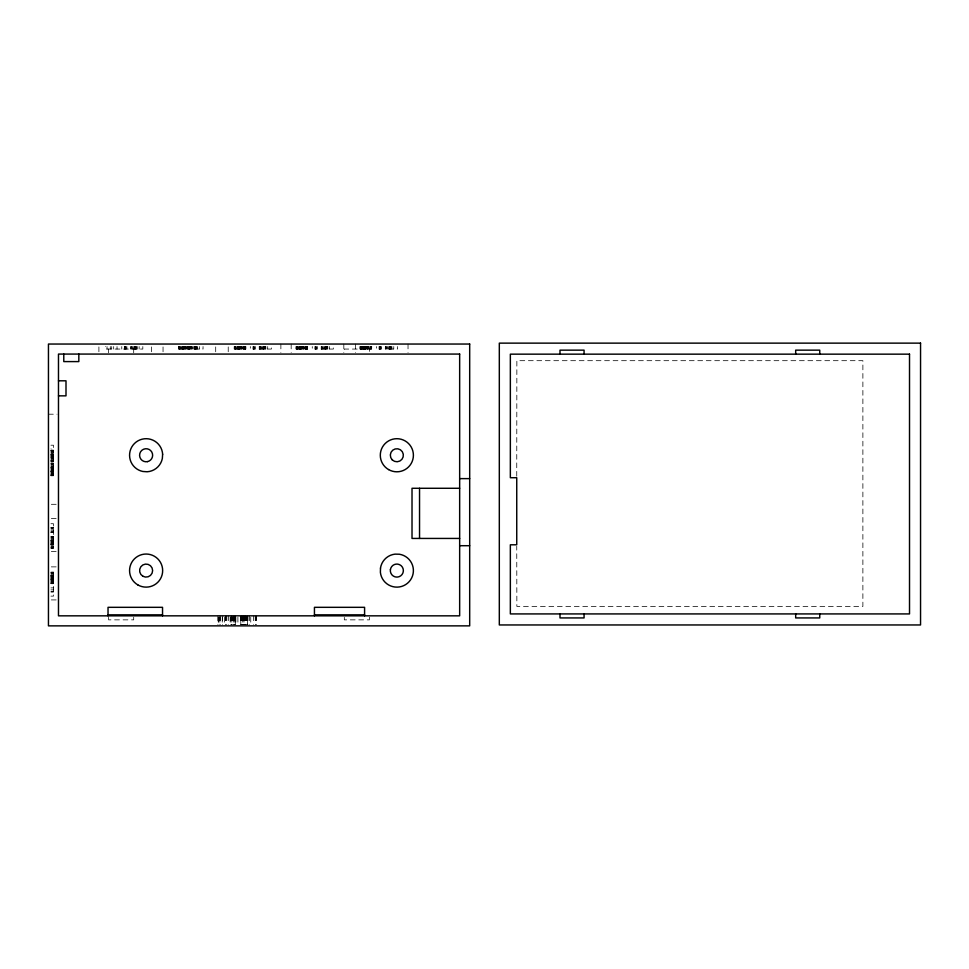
<?xml version="1.0" encoding="UTF-8"?>
<svg xmlns="http://www.w3.org/2000/svg" width="969" height="969" viewBox="0 0 969 969"><rect width="100%" height="100%" fill="white"/><g stroke="black" fill="none" stroke-linecap="round" stroke-linejoin="round"><path stroke-width="0.73" stroke-dasharray="4.84 3.63" d="M516.743 476.215L516.865 360.686L862.882 360.686L862.882 606.4L516.865 606.4L516.743 546.298M190.954 349.058L190.954 346.551L190.857 349.058L203.042 349.058L203.042 346.551M259.195 349.058L271.381 349.058L271.381 346.551M321.139 349.058L333.324 349.058L333.324 346.551M385.371 349.058L385.371 346.551L385.274 349.058L397.46 349.058L397.46 346.551M48.45 414.199L57.05 414.199M50.957 445.207L53.465 445.207L53.465 448.901L50.957 448.901M50.957 450.173L53.465 450.173L53.465 461.983L50.957 461.983L53.465 461.801M50.957 450.282L53.465 450.282M50.957 450.512L53.465 450.633M50.957 450.876L53.465 450.924M50.957 451.348L53.465 451.384M50.957 452.014L53.465 451.966M50.957 452.753L53.465 452.814M50.957 453.783L53.465 453.722M50.957 454.195L53.465 454.195M50.957 454.497L53.465 454.582M50.957 454.861L53.465 454.861M50.957 454.933L53.465 454.994M50.957 455.188L53.465 455.188M50.957 455.624L53.465 455.624M50.957 456.217L53.465 456.242M50.957 456.532L53.465 456.532M50.957 457.041L53.465 457.089M50.957 457.211L53.465 457.211M50.957 457.707L53.465 457.634M50.957 458.107L53.465 457.986M50.957 458.846L53.465 458.749M50.957 459.742L53.465 459.742M50.957 460.299L53.465 460.299M50.957 460.541L53.465 460.541M50.957 460.844L53.465 460.844M50.957 461.171L53.465 461.268M50.957 461.632L53.465 461.583M50.957 463.146L53.465 463.146M50.957 463.448L53.465 463.448M50.957 463.957L53.465 463.957M50.957 464.66L53.465 464.66M50.957 465.568L53.465 465.568M50.957 466.67L53.465 466.67M50.957 467.058L53.465 467.01M50.957 467.373L53.465 467.373M50.957 467.639L53.465 467.639M50.957 467.966L53.465 467.966M50.957 468.415L53.465 468.415M50.957 468.899L53.465 468.899M50.957 469.456L53.465 469.456M53.465 470.801L50.957 470.837L53.465 470.861M50.957 471.164L53.465 471.164M50.957 471.273L53.465 471.346M50.957 471.54L53.465 471.528M50.957 471.976L53.465 471.976M50.957 472.085L53.465 472.085M50.957 473.017L53.465 473.017M50.957 473.151L53.465 473.151M50.957 474.047L53.465 473.889M50.957 474.616L53.465 474.616M50.957 474.762L53.465 474.762M50.957 475.173L53.465 475.173M50.957 475.282L53.465 475.282M50.957 475.561L53.465 475.622M50.957 475.791L53.465 475.767L53.465 463.049M51.321 504.304L57.05 504.304M51.321 518.367L57.05 518.367M50.957 523.72L53.465 523.72L53.465 548.175L50.957 548.175M50.957 527.669L53.465 527.669M50.957 527.851L53.465 527.851M50.957 528.02L53.465 528.02M50.957 528.88L53.465 528.88M50.957 530.104L53.465 530.104M50.957 531.254L53.465 531.254M50.957 532.066L53.465 532.066M50.957 532.381L53.465 532.381M50.957 532.538L53.465 532.538M53.465 536.39L50.957 536.39L53.465 536.572M50.957 536.862L53.465 536.862M50.957 537.335L53.465 537.335M50.957 538.001L53.465 538.001M50.957 538.849L53.465 538.849M50.957 539.842L53.465 539.842M50.957 540.242L53.465 540.242M50.957 540.436L53.465 540.436M50.957 540.702L53.465 540.702M50.957 541.029L53.465 541.029M50.957 541.405L53.465 541.405M50.957 541.841L53.465 541.841M50.957 542.325L53.465 542.325M50.957 542.81L53.465 542.81M50.957 543.246L53.465 543.246M50.957 543.645L53.465 543.621M50.957 543.948L53.465 543.948M50.957 544.215L53.465 544.215M50.957 544.517L53.465 544.408M50.957 544.554L53.465 544.554M50.957 544.808L53.465 544.808M50.957 545.801L53.465 545.801M50.957 546.649L53.465 546.649M50.957 547.315L53.465 547.315M50.957 547.788L53.465 547.788M50.957 548.079L53.465 548.079M51.321 551.409L58.479 551.409M51.321 566.877L58.479 566.877M50.957 572.134L53.465 572.025L53.465 596.129L50.957 596.129M50.957 572.413L53.465 572.461M50.957 572.849L53.465 572.849M50.957 574.229L53.465 574.229M50.957 575.223L53.465 575.223M50.957 575.586L53.465 575.586M50.957 575.768L53.465 575.768M50.957 575.913L53.465 575.913M50.957 576.119L53.465 576.083M50.957 576.47L53.465 576.47M50.957 576.93L53.465 576.894M50.957 577.088L53.465 577.088M50.957 577.839L53.465 577.839M50.957 577.936L53.465 577.936M50.957 578.445L53.465 578.445M50.957 578.735L53.465 578.784M50.957 579.196L53.465 579.196M50.957 579.365L53.465 579.389M50.957 579.753L53.465 579.656M50.957 579.874L53.465 579.874M50.957 580.383L53.465 580.383M50.957 580.722L53.465 580.722M50.957 581.388L53.465 581.388M50.957 581.63L53.465 581.63M50.957 582.236L53.465 582.236M50.957 582.381L53.465 582.381M50.957 582.975L53.465 582.89M50.957 583.181L53.465 583.181M50.957 583.399L53.465 583.362M50.957 587.892L53.465 587.856M50.957 589.867L53.465 589.867M50.957 591.744L53.465 591.744M50.957 591.998L53.465 591.998M51.321 599.92L58.479 599.92M244.527 619.857L245.254 619.857M408.034 344.043L408.034 352.643M393.765 346.551L393.765 349.058M391.924 346.551L391.924 349.058M391.343 346.551L391.258 349.058M390.689 346.551L390.701 349.058M390.228 346.551L390.241 349.058M389.865 346.551L389.95 349.058M389.599 346.551L389.586 349.058M389.405 346.551L389.393 349.058M389.284 346.551L389.284 349.058M388.726 346.551L388.726 349.058M387.685 346.551L387.685 349.058M386.813 346.551L386.825 349.058M386.147 346.551L386.147 349.058M385.662 346.551L385.662 349.058M381.507 346.551L381.507 349.058L376.408 349.058L376.408 346.551M380.03 346.551L380.03 349.058M379.703 346.551L379.703 349.058M379.485 346.551L379.485 349.058M379.049 346.551L379.049 349.058M371.757 346.551L371.636 349.058L344.322 349.058L344.322 352.825M371.357 346.551L371.321 349.058M370.921 346.551L370.921 349.058M369.54 346.551L369.395 352.825M369.395 617.18L369.395 619.857L344.322 619.857L344.322 617.18M368.547 346.551L368.547 349.058M368.196 346.551L368.196 349.058M368.002 346.551L368.002 349.058M367.857 346.551L367.857 349.058M367.699 346.551L367.699 349.058M366.851 346.551L366.876 349.058M366.694 346.551L366.694 349.058M365.943 346.551L365.943 349.058M365.834 346.551L365.834 349.058M365.337 346.551L365.337 349.058M365.047 346.551L364.998 349.058M364.586 346.551L364.586 349.058M364.392 346.551L364.405 349.058M364.114 346.551L364.114 349.058M364.029 346.551L364.017 349.058M363.896 346.551L363.896 349.058M363.399 346.551L363.399 349.058M363.06 346.551L363.06 349.058M362.382 346.551L362.382 349.058M362.152 346.551L362.152 349.058M361.546 346.551L361.546 349.058M361.389 346.551L361.389 349.058M360.892 346.551L360.892 349.058M360.807 346.551L360.807 349.058M360.601 346.551L360.601 349.058M360.42 346.551L360.383 349.058M360.129 346.551L360.141 349.058M360.044 346.551L360.044 349.058M355.381 344.043L355.381 352.643M343.825 344.043L343.825 352.643M329.63 346.551L329.63 349.058M327.788 346.551L327.788 349.058M326.093 346.551L326.105 349.058M325.814 346.551L325.814 349.058M325.729 346.551L325.741 349.058M325.463 346.551L325.463 349.058M325.269 346.551L325.269 349.058M325.112 346.551L325.112 349.058M324.603 346.551L324.591 349.058M323.549 346.551L323.561 349.058M322.689 346.551L322.689 349.058M322.011 346.551L322.011 349.058M321.526 346.551L321.526 349.058M321.236 346.551L321.236 349.058M317.372 346.551L317.372 349.058L312.272 349.058L312.272 346.551M316.5 346.551L316.572 349.058M315.894 346.551L315.894 349.058M315.567 346.551L315.567 349.058M315.349 346.551L315.349 349.058M314.925 346.551L314.925 349.058M307.633 346.551L307.633 349.058L295.872 349.058L295.872 346.551M307.512 346.551L307.512 349.058M307.294 346.551L307.221 349.058L307.161 346.551M306.882 346.551L306.882 349.058M306.773 346.551L306.773 349.058M306.458 346.551L306.458 349.058M306.143 346.551L306.143 349.058M305.889 346.551L305.889 349.058M305.332 346.551L305.332 349.058M305.138 346.551L305.138 349.058M304.218 346.551L304.314 349.058M303.806 346.551L303.806 349.058M303.624 346.551L303.624 349.058M303.273 346.551L303.152 349.058L303.091 346.551M302.837 346.551L302.837 349.058M302.534 346.551L302.401 349.058M301.843 346.551L301.734 349.058L301.577 346.551M301.032 346.551L301.032 349.058M300.899 346.551L300.862 349.058M300.402 346.551L300.499 349.058M300.208 346.551L300.281 349.058M300.075 346.551L299.918 349.058M299.821 346.551L299.821 349.058M299.276 346.551L299.276 349.058M299.106 346.551L299.106 349.058M298.295 346.551L298.113 349.058M297.786 346.551L297.786 349.058M297.519 346.551L297.519 349.058M297.301 346.551L297.301 349.058M297.071 346.551L296.914 349.058M296.562 346.551L296.684 349.058M295.969 346.551L295.993 349.058M291.172 344.043L291.172 352.643M280.877 344.043L280.877 352.643M267.686 346.551L267.686 349.058M265.845 346.551L265.845 349.058M265.264 346.551L265.264 349.058M265.191 346.551L265.179 349.058M264.622 346.551L264.61 349.058M264.162 346.551L264.149 349.058M263.871 346.551L263.798 349.058M263.52 346.551L263.52 349.058M263.326 346.551L263.326 349.058M263.168 346.551L263.168 349.058M262.66 346.551L262.647 349.058M261.618 346.551L261.606 349.058M260.067 346.551L260.067 349.058M259.583 346.551L259.583 349.058M259.195 346.551L259.292 349.058M256.3 615.836L256.228 624.436M256.046 615.836L255.937 624.436M255.428 346.551L255.428 349.058L250.329 349.058L250.329 346.551M255.174 615.836L255.295 624.436M254.629 346.551L254.556 349.058M253.951 346.551L253.951 349.058M253.624 346.551L253.624 349.058M253.406 346.551L253.406 349.058M253.466 615.836L253.466 624.436M252.982 346.551L252.982 349.058M250.753 617.277L250.753 624.436M249.408 615.836L249.408 624.436M248.003 615.836L247.967 624.436M247.446 624.436L247.446 615.836L247.228 624.436M246.998 615.836L246.998 624.436M246.598 615.836L246.514 624.436M245.823 346.551L245.823 349.058L234.013 349.058L234.013 346.551M245.714 346.551L245.714 349.058M245.654 615.836L245.775 624.436M245.254 615.836L245.278 624.436M245.06 346.551L245.121 349.058M245.121 615.836L245.121 624.436M244.891 615.836L244.891 624.436M244.6 346.551L244.648 349.058M244.527 615.836L244.527 624.436M244.031 346.551L244.031 349.058M244.091 615.836L244.103 624.436M243.97 346.551L243.97 349.058M243.97 617.277L243.97 624.436M243.522 615.836L243.522 624.436M243.231 346.551L243.231 349.058M243.304 615.836L243.304 624.436M243.171 346.551L243.171 349.058M243.098 615.836L243.134 624.436M242.747 617.277L242.747 624.436M242.395 615.836L242.492 624.436M242.202 346.551L242.274 349.058M242.032 615.836L242.105 624.436M241.79 346.551L241.79 349.058M241.971 615.836L241.971 624.436M241.487 346.551L241.414 349.058L241.366 346.551M241.196 615.836L241.172 624.436M241.136 346.551L241.063 349.058M241.039 615.836L241.039 624.436M240.809 346.551L240.809 349.058M240.857 615.836L240.809 624.436L240.76 617.277M240.373 346.551L240.373 349.058M239.779 346.551L239.779 349.058M239.755 346.551L239.755 349.058M239.464 346.551L239.464 349.058M238.955 346.551L238.955 349.058L238.786 346.551M238.41 346.551L238.362 349.058L238.289 346.551M237.986 346.551L238.011 349.058M237.889 346.551L237.889 349.058M237.902 617.277L237.902 624.436M237.248 346.551L237.151 349.058M236.254 346.551L236.254 349.058M235.855 617.277L235.855 624.436M235.697 346.551L235.697 349.058M235.443 346.551L235.443 349.058M235.322 615.836L235.322 624.436L235.176 615.836M235.152 346.551L235.152 349.058M234.97 615.836L234.946 624.436M234.728 346.551L234.813 349.058M234.559 615.836L234.559 624.436M234.413 346.551L234.365 349.058M234.207 346.551L234.183 349.058M234.232 617.277L234.232 624.436M233.989 615.836L234.086 624.436M233.541 615.836L233.541 624.436M233.19 617.277L233.19 624.436M233.02 615.836L233.02 624.436M232.136 615.836L232.185 624.436M231.639 615.836L231.639 624.436M231.446 615.836L231.446 624.436M231.155 617.277L231.155 624.436M230.792 615.836L230.792 624.436M230.174 617.277L230.174 624.436M228.369 615.836L228.26 624.436M228.224 346.914L228.224 352.643M226.782 615.836L226.782 624.436M225.983 615.836L225.983 624.436M225.571 615.836L225.438 624.436M224.602 617.277L224.602 624.436M222.47 615.836L222.47 624.436M222.264 617.277L222.264 624.436M220.617 615.836L220.617 624.436M219.866 617.277L219.866 624.436M219.188 615.836L219.188 624.436M218.388 617.277L218.388 624.436M218.243 617.277L218.243 624.436M217.88 615.836L217.88 624.436M215.699 346.914L215.699 354.073M199.348 346.551L199.348 349.058M197.519 346.551L197.519 349.058M196.84 346.551L196.852 349.058M196.283 346.551L196.283 349.058M195.823 346.551L195.811 349.058M195.459 346.551L195.459 349.058M195.181 346.551L195.181 349.058M194.987 346.551L194.987 349.058M194.866 346.551L194.866 349.058M194.321 346.551L194.309 349.058M193.279 346.551L193.267 349.058M192.419 346.551L192.407 349.058M191.729 346.551L191.741 349.058M191.244 346.551L191.244 349.058M190.106 346.551L190.106 349.058L178.296 349.058L178.332 346.551M189.997 346.551L189.997 349.058M189.355 346.551L189.403 349.058M188.894 346.551L188.931 349.058M188.313 346.551L188.313 349.058M188.265 346.551L188.265 349.058M187.526 346.551L187.526 349.058M187.465 346.551L187.465 349.058M186.496 346.551L186.557 349.058M186.084 346.551L186.084 349.058M185.648 346.551L185.697 349.058M185.345 346.551L185.418 349.058M185.091 346.551L185.091 349.058M184.655 346.551L184.655 349.058M183.747 346.551L183.747 349.058M183.238 346.551L183.238 349.058L183.068 346.551M182.693 349.058L182.644 346.551L182.572 349.058M182.293 346.551L182.269 349.058M182.172 346.551L182.172 349.058M181.433 346.551L181.53 349.058M180.537 346.551L180.537 349.058M179.98 346.551L179.98 349.058M179.737 346.551L179.737 349.058M179.435 346.551L179.435 349.058M179.011 346.551L179.108 349.058M178.696 346.551L178.647 349.058M178.478 346.551L178.49 349.058M163.046 346.914L163.046 352.643M151.552 346.914L151.552 354.073M142.818 346.551L142.818 349.058L105.355 349.058L105.355 346.551M139.136 346.551L139.136 349.058M137.295 346.551L137.295 349.058M136.629 346.551L136.629 349.058M136.072 346.551L136.06 349.058M135.599 346.551L135.599 349.058M135.236 346.551L135.309 349.058M134.97 346.551L134.957 349.058M134.606 346.551L134.764 349.058M134.097 346.551L134.097 349.058M133.698 349.058L133.698 352.825M133.698 617.18L133.698 619.857L108.625 619.857L108.625 617.18M133.056 346.551L133.056 349.058M132.184 346.551L132.196 349.058M131.518 346.551L131.518 349.058M131.033 346.551L131.033 349.058M130.742 346.551L130.742 349.058M126.878 346.551L126.878 349.058M126.006 346.551L126.067 349.058M125.401 346.551L125.401 349.058M125.074 346.551L125.074 349.058M124.844 346.551L124.844 349.058M124.42 346.551L124.42 349.058M121.767 346.551L121.767 349.058M117.031 346.551L117.031 349.058M113.676 346.551L113.676 349.058M111.714 346.551L111.714 349.058M110.309 346.551L110.272 349.058M108.625 349.058L108.625 352.825M107.026 346.551L107.026 349.058M98.899 346.914L98.899 352.643M53.465 470.231L50.957 470.231L53.465 470.292M53.465 573.394L50.957 573.394L53.465 573.454M53.465 583.641L50.957 583.653L53.465 583.738M380.708 349.058L380.708 346.551L380.635 349.058M370.388 349.058L370.388 346.551L370.328 349.058M367.348 349.058L367.348 346.551L367.312 349.058M327.219 349.058L327.219 346.551L327.134 349.058M326.565 349.058L326.565 346.551L326.565 349.058M296.357 349.058L296.357 346.551L296.235 349.058M260.746 349.058L260.746 346.551L260.746 349.058M245.484 349.058L245.472 346.551L245.363 349.058M189.767 349.058L189.767 346.551L189.645 349.058M184.062 349.058L184.062 346.551L184.037 349.058"/><path stroke-width="1.45" d="M58.479 380.805L66.001 380.805L66.001 395.849L58.479 395.849M459.657 478.625L469.686 478.625M459.657 488.279L412.019 488.279L412.019 538.437L459.657 538.437M459.657 545.704L469.686 545.704M108.031 614.843L162.538 614.843M314.44 614.843L364.586 614.843M819.75 354.157L819.75 350.148L795.682 350.148L795.682 354.157M819.75 613.922L819.75 617.931L795.682 617.931L795.682 613.922M584.065 354.157L584.065 350.148L559.997 350.148L559.997 354.157M584.065 613.922L584.065 617.931L559.997 617.931L559.997 613.922M419.541 488.279L419.541 538.437M364.586 615.836L364.586 607.321L314.44 607.321L314.44 615.836M162.538 615.836L162.538 607.321L108.031 607.321L108.031 615.836M78.828 354.073L78.828 361.594L63.784 361.594L63.784 354.073M390.398 569.663L390.374 571.359A6.517 6.517 0 0 0 397.06 577.1A6.517 6.517 0 0 0 403.358 570.947A6.517 6.517 0 0 0 397.774 564.128L396.067 564.115A6.517 6.517 0 0 0 390.398 569.663M380.49 568.076L380.393 572.388A16.546 16.546 0 0 0 397.217 587.129A16.546 16.546 0 0 0 413.363 571.662A16.546 16.546 0 0 0 399.361 554.232L395.049 554.135A16.546 16.546 0 0 0 380.49 568.076M162.635 454.243L162.332 458.555A16.546 16.546 0 0 1 147.118 471.77L142.806 471.467A16.546 16.546 0 0 1 129.676 453.371A16.546 16.546 0 0 1 146.549 438.703A16.546 16.546 0 0 1 162.635 454.243M147.518 461.619L145.822 461.765A6.517 6.517 0 0 1 139.597 455.527A6.517 6.517 0 0 1 145.277 448.78A6.517 6.517 0 0 1 152.484 453.843L152.63 455.539A6.517 6.517 0 0 1 147.518 461.619M920.55 343.135L499.314 343.135L499.314 624.957L920.55 624.957L920.55 343.135M469.686 344.043L48.45 344.043L48.45 625.865L469.686 625.865L469.686 344.043M459.657 354.073L58.479 354.073L58.479 615.836L459.657 615.836L459.657 354.073M909.516 354.157L510.348 354.157L510.348 477.717L516.743 477.717L516.743 544.796L510.348 544.796L510.348 613.922L909.516 613.922L909.516 354.157M137.84 584.913A16.546 16.546 0 0 0 162.659 570.584A16.546 16.546 0 0 0 137.84 556.254A16.546 16.546 0 0 0 137.84 584.913M142.855 576.228A6.517 6.517 0 0 0 152.63 570.584A6.517 6.517 0 0 0 142.855 564.939A6.517 6.517 0 0 0 142.855 576.228M388.569 469.577A16.546 16.546 0 0 0 413.4 455.248A16.546 16.546 0 0 0 388.569 440.919A16.546 16.546 0 0 0 388.569 469.577M392.239 459.863A6.517 6.517 0 0 0 403.14 456.932A6.517 6.517 0 0 0 395.158 448.95A6.517 6.517 0 0 0 392.239 459.863"/></g></svg>
